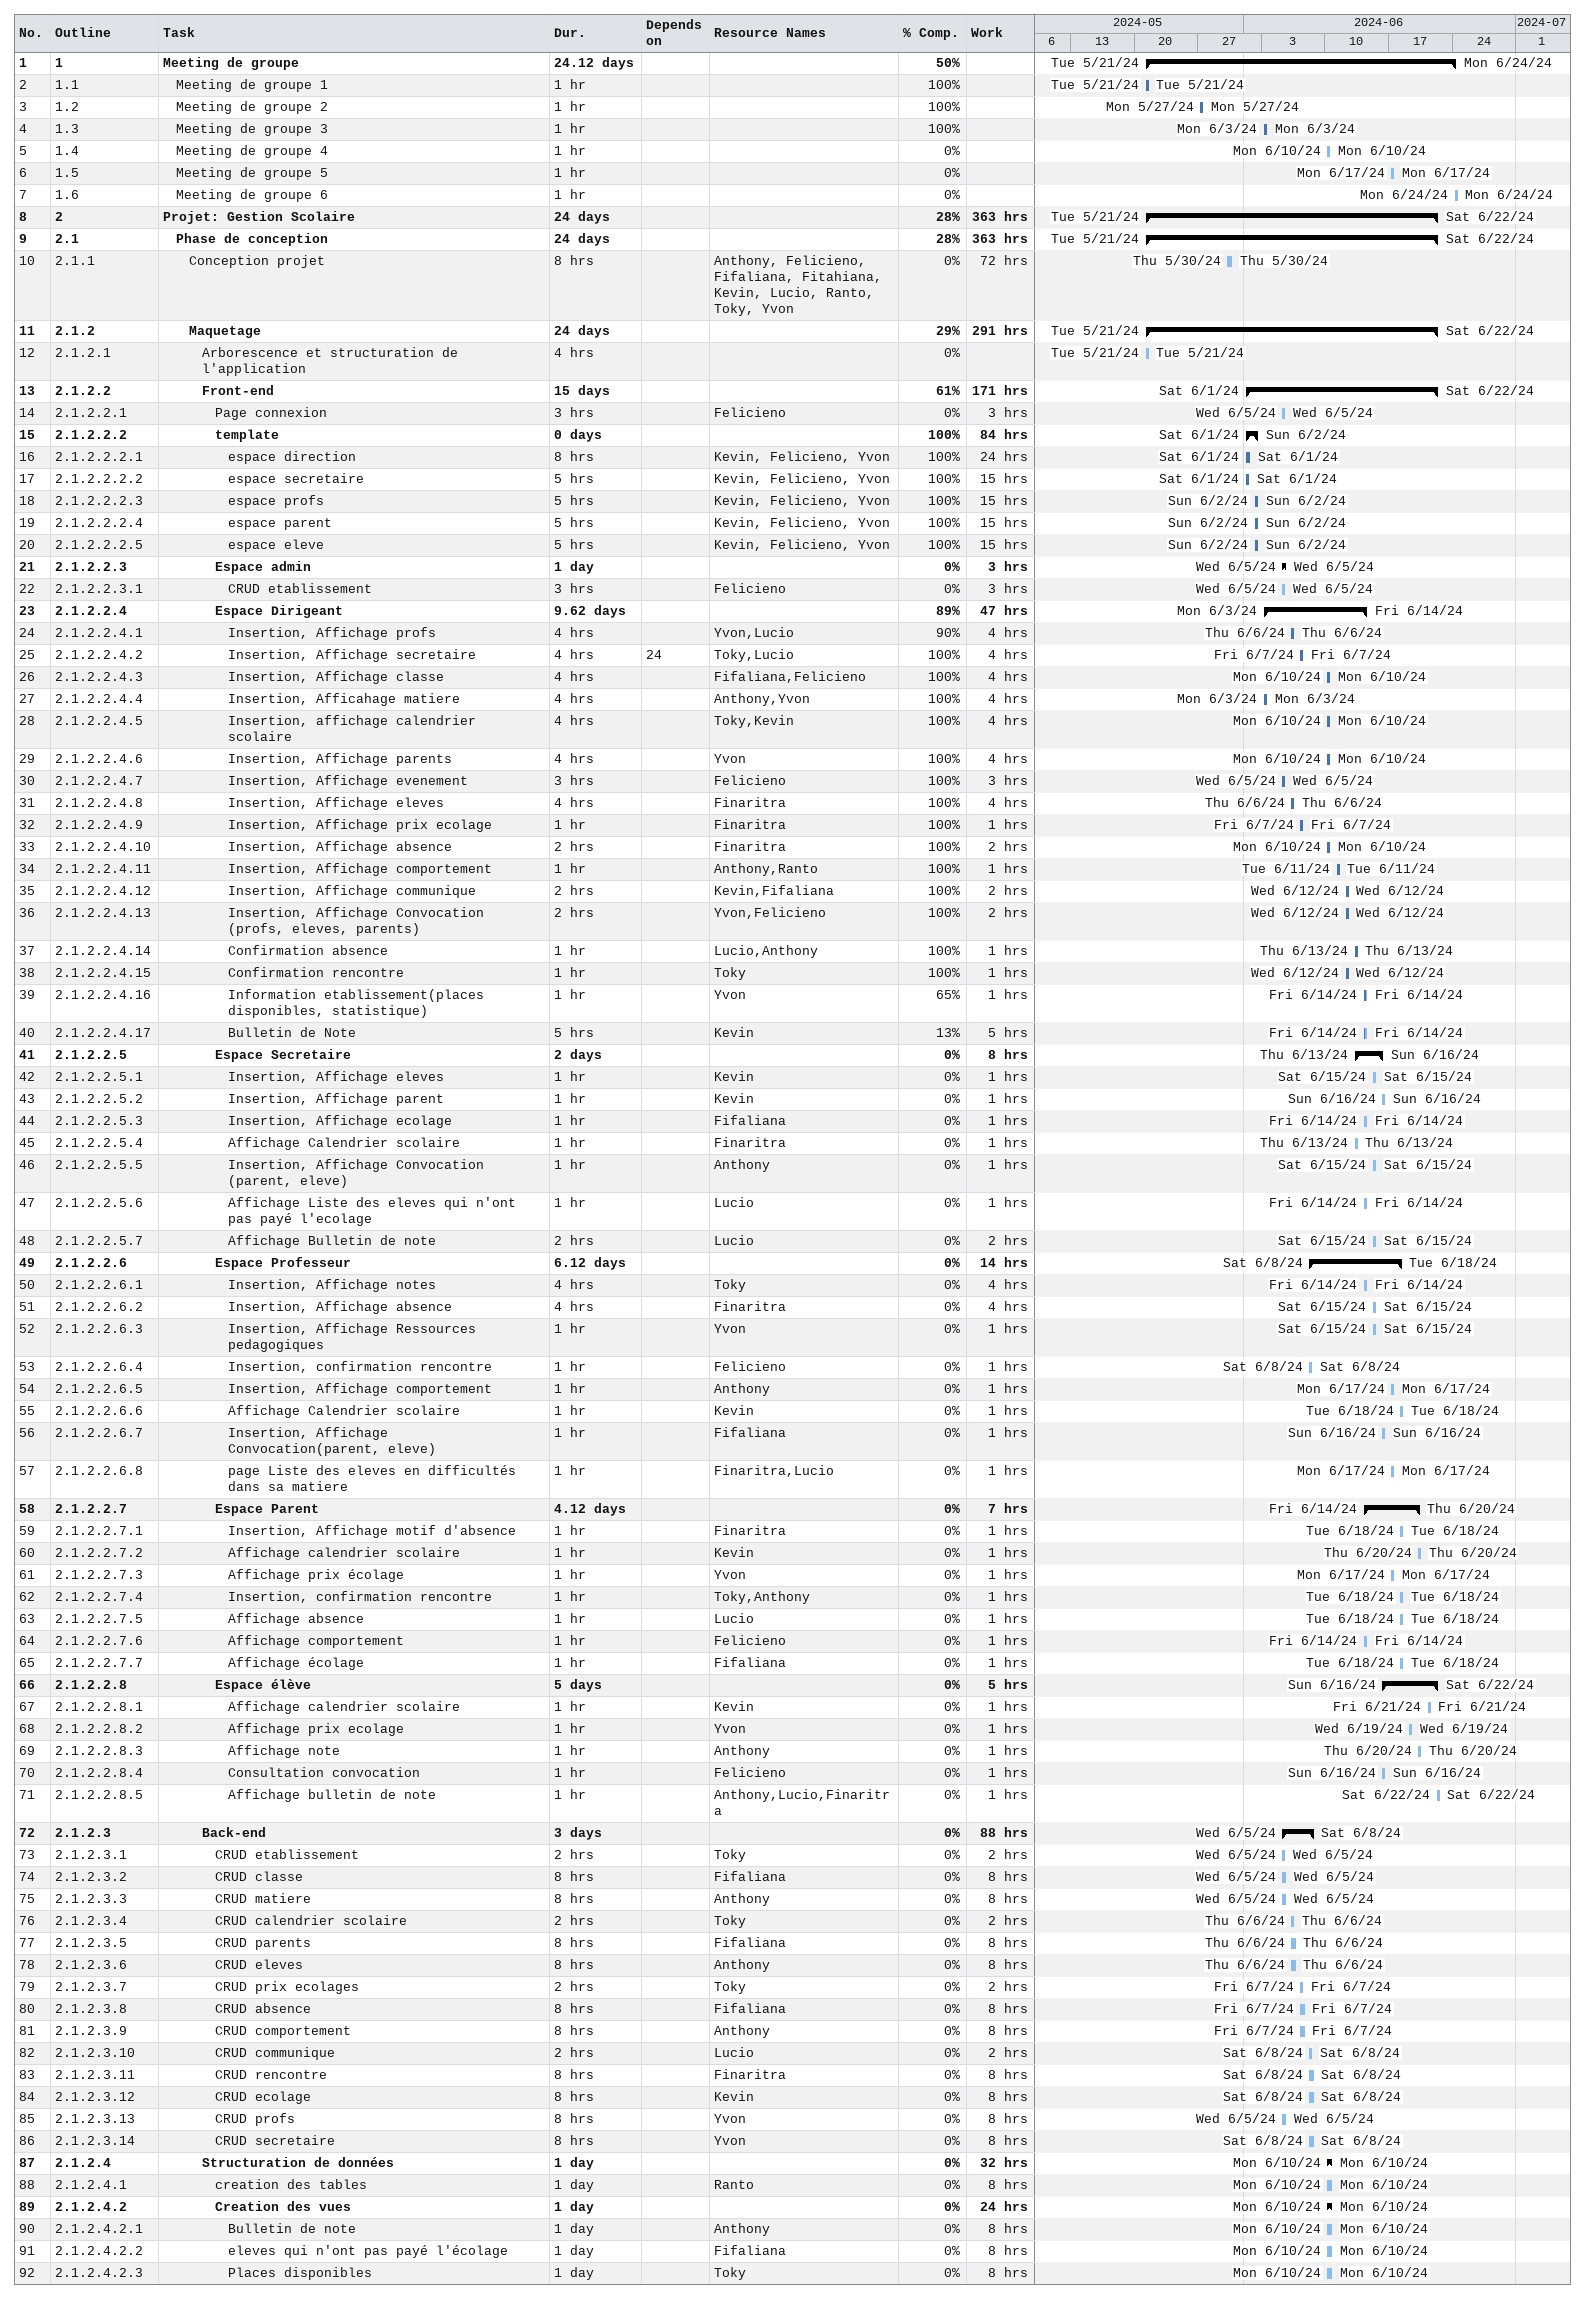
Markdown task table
| ID | WBS | Task | Duration | Start | Finish | Predecessors | Resources | % complete | Work (h) |
|---|---|---|---|---|---|---|---|---|---|
| 1 | 1 | **Meeting de groupe** | 24.12d | 2024-05-21 | 2024-06-24 |  |  | 50 |  |
| 2 | 1.1 | Meeting de groupe 1 | 1h | 2024-05-21 | 2024-05-21 |  |  | 100 |  |
| 3 | 1.2 | Meeting de groupe 2 | 1h | 2024-05-27 | 2024-05-27 |  |  | 100 |  |
| 4 | 1.3 | Meeting de groupe 3 | 1h | 2024-06-03 | 2024-06-03 |  |  | 100 |  |
| 5 | 1.4 | Meeting de groupe 4 | 1h | 2024-06-10 | 2024-06-10 |  |  | 0 |  |
| 6 | 1.5 | Meeting de groupe 5 | 1h | 2024-06-17 | 2024-06-17 |  |  | 0 |  |
| 7 | 1.6 | Meeting de groupe 6 | 1h | 2024-06-24 | 2024-06-24 |  |  | 0 |  |
| 8 | 2 | **Projet: Gestion Scolaire** | 24d | 2024-05-21 | 2024-06-22 |  |  | 28 | 363 |
| 9 | 2.1 | **Phase de conception** | 24d | 2024-05-21 | 2024-06-22 |  |  | 28 | 363 |
| 10 | 2.1.1 | Conception projet | 8h | 2024-05-30 | 2024-05-30 |  | Anthony, Felicieno, Fifaliana, Fitahiana, Kevin, Lucio, Ranto, Toky, Yvon | 0 | 72 |
| 11 | 2.1.2 | **Maquetage** | 24d | 2024-05-21 | 2024-06-22 |  |  | 29 | 291 |
| 12 | 2.1.2.1 | Arborescence et structuration de l'application | 4h | 2024-05-21 | 2024-05-21 |  |  | 0 |  |
| 13 | 2.1.2.2 | **Front-end** | 15d | 2024-06-01 | 2024-06-22 |  |  | 61 | 171 |
| 14 | 2.1.2.2.1 | Page connexion | 3h | 2024-06-05 | 2024-06-05 |  | Felicieno | 0 | 3 |
| 15 | 2.1.2.2.2 | **template** | 0d | 2024-06-01 | 2024-06-02 |  |  | 100 | 84 |
| 16 | 2.1.2.2.2.1 | espace direction | 8h | 2024-06-01 | 2024-06-01 |  | Kevin, Felicieno, Yvon | 100 | 24 |
| 17 | 2.1.2.2.2.2 | espace secretaire | 5h | 2024-06-01 | 2024-06-01 |  | Kevin, Felicieno, Yvon | 100 | 15 |
| 18 | 2.1.2.2.2.3 | espace profs | 5h | 2024-06-02 | 2024-06-02 |  | Kevin, Felicieno, Yvon | 100 | 15 |
| 19 | 2.1.2.2.2.4 | espace parent | 5h | 2024-06-02 | 2024-06-02 |  | Kevin, Felicieno, Yvon | 100 | 15 |
| 20 | 2.1.2.2.2.5 | espace eleve | 5h | 2024-06-02 | 2024-06-02 |  | Kevin, Felicieno, Yvon | 100 | 15 |
| 21 | 2.1.2.2.3 | **Espace admin** | 1d | 2024-06-05 | 2024-06-05 |  |  | 0 | 3 |
| 22 | 2.1.2.2.3.1 | CRUD etablissement | 3h | 2024-06-05 | 2024-06-05 |  | Felicieno | 0 | 3 |
| 23 | 2.1.2.2.4 | **Espace Dirigeant** | 9.62d | 2024-06-03 | 2024-06-14 |  |  | 89 | 47 |
| 24 | 2.1.2.2.4.1 | Insertion, Affichage profs | 4h | 2024-06-06 | 2024-06-06 |  | Yvon,Lucio | 90 | 4 |
| 25 | 2.1.2.2.4.2 | Insertion, Affichage secretaire | 4h | 2024-06-07 | 2024-06-07 | 24 | Toky,Lucio | 100 | 4 |
| 26 | 2.1.2.2.4.3 | Insertion, Affichage classe | 4h | 2024-06-10 | 2024-06-10 |  | Fifaliana,Felicieno | 100 | 4 |
| 27 | 2.1.2.2.4.4 | Insertion, Afficahage matiere | 4h | 2024-06-03 | 2024-06-03 |  | Anthony,Yvon | 100 | 4 |
| 28 | 2.1.2.2.4.5 | Insertion, affichage calendrier scolaire | 4h | 2024-06-10 | 2024-06-10 |  | Toky,Kevin | 100 | 4 |
| 29 | 2.1.2.2.4.6 | Insertion, Affichage parents | 4h | 2024-06-10 | 2024-06-10 |  | Yvon | 100 | 4 |
| 30 | 2.1.2.2.4.7 | Insertion, Affichage evenement | 3h | 2024-06-05 | 2024-06-05 |  | Felicieno | 100 | 3 |
| 31 | 2.1.2.2.4.8 | Insertion, Affichage eleves | 4h | 2024-06-06 | 2024-06-06 |  | Finaritra | 100 | 4 |
| 32 | 2.1.2.2.4.9 | Insertion, Affichage prix ecolage | 1h | 2024-06-07 | 2024-06-07 |  | Finaritra | 100 | 1 |
| 33 | 2.1.2.2.4.10 | Insertion, Affichage absence | 2h | 2024-06-10 | 2024-06-10 |  | Finaritra | 100 | 2 |
| 34 | 2.1.2.2.4.11 | Insertion, Affichage comportement | 1h | 2024-06-11 | 2024-06-11 |  | Anthony,Ranto | 100 | 1 |
| 35 | 2.1.2.2.4.12 | Insertion, Affichage communique | 2h | 2024-06-12 | 2024-06-12 |  | Kevin,Fifaliana | 100 | 2 |
| 36 | 2.1.2.2.4.13 | Insertion, Affichage Convocation (profs, eleves, parents) | 2h | 2024-06-12 | 2024-06-12 |  | Yvon,Felicieno | 100 | 2 |
| 37 | 2.1.2.2.4.14 | Confirmation absence | 1h | 2024-06-13 | 2024-06-13 |  | Lucio,Anthony | 100 | 1 |
| 38 | 2.1.2.2.4.15 | Confirmation rencontre | 1h | 2024-06-12 | 2024-06-12 |  | Toky | 100 | 1 |
| 39 | 2.1.2.2.4.16 | Information etablissement(places disponibles, statistique) | 1h | 2024-06-14 | 2024-06-14 |  | Yvon | 65 | 1 |
| 40 | 2.1.2.2.4.17 | Bulletin de Note | 5h | 2024-06-14 | 2024-06-14 |  | Kevin | 13 | 5 |
| 41 | 2.1.2.2.5 | **Espace Secretaire** | 2d | 2024-06-13 | 2024-06-16 |  |  | 0 | 8 |
| 42 | 2.1.2.2.5.1 | Insertion, Affichage eleves | 1h | 2024-06-15 | 2024-06-15 |  | Kevin | 0 | 1 |
| 43 | 2.1.2.2.5.2 | Insertion, Affichage parent | 1h | 2024-06-16 | 2024-06-16 |  | Kevin | 0 | 1 |
| 44 | 2.1.2.2.5.3 | Insertion, Affichage ecolage | 1h | 2024-06-14 | 2024-06-14 |  | Fifaliana | 0 | 1 |
| 45 | 2.1.2.2.5.4 | Affichage Calendrier scolaire | 1h | 2024-06-13 | 2024-06-13 |  | Finaritra | 0 | 1 |
| 46 | 2.1.2.2.5.5 | Insertion, Affichage Convocation (parent, eleve) | 1h | 2024-06-15 | 2024-06-15 |  | Anthony | 0 | 1 |
| 47 | 2.1.2.2.5.6 | Affichage Liste des eleves qui n'ont pas payé l'ecolage | 1h | 2024-06-14 | 2024-06-14 |  | Lucio | 0 | 1 |
| 48 | 2.1.2.2.5.7 | Affichage Bulletin de note | 2h | 2024-06-15 | 2024-06-15 |  | Lucio | 0 | 2 |
| 49 | 2.1.2.2.6 | **Espace Professeur** | 6.12d | 2024-06-08 | 2024-06-18 |  |  | 0 | 14 |
| 50 | 2.1.2.2.6.1 | Insertion, Affichage notes | 4h | 2024-06-14 | 2024-06-14 |  | Toky | 0 | 4 |
| 51 | 2.1.2.2.6.2 | Insertion, Affichage absence | 4h | 2024-06-15 | 2024-06-15 |  | Finaritra | 0 | 4 |
| 52 | 2.1.2.2.6.3 | Insertion, Affichage Ressources pedagogiques | 1h | 2024-06-15 | 2024-06-15 |  | Yvon | 0 | 1 |
| 53 | 2.1.2.2.6.4 | Insertion, confirmation rencontre | 1h | 2024-06-08 | 2024-06-08 |  | Felicieno | 0 | 1 |
| 54 | 2.1.2.2.6.5 | Insertion, Affichage comportement | 1h | 2024-06-17 | 2024-06-17 |  | Anthony | 0 | 1 |
| 55 | 2.1.2.2.6.6 | Affichage Calendrier scolaire | 1h | 2024-06-18 | 2024-06-18 |  | Kevin | 0 | 1 |
| 56 | 2.1.2.2.6.7 | Insertion, Affichage Convocation(parent, eleve) | 1h | 2024-06-16 | 2024-06-16 |  | Fifaliana | 0 | 1 |
| 57 | 2.1.2.2.6.8 | page Liste des eleves en difficultés dans sa matiere | 1h | 2024-06-17 | 2024-06-17 |  | Finaritra,Lucio | 0 | 1 |
| 58 | 2.1.2.2.7 | **Espace Parent** | 4.12d | 2024-06-14 | 2024-06-20 |  |  | 0 | 7 |
| 59 | 2.1.2.2.7.1 | Insertion, Affichage motif d'absence | 1h | 2024-06-18 | 2024-06-18 |  | Finaritra | 0 | 1 |
| 60 | 2.1.2.2.7.2 | Affichage calendrier scolaire | 1h | 2024-06-20 | 2024-06-20 |  | Kevin | 0 | 1 |
| 61 | 2.1.2.2.7.3 | Affichage prix écolage | 1h | 2024-06-17 | 2024-06-17 |  | Yvon | 0 | 1 |
| 62 | 2.1.2.2.7.4 | Insertion, confirmation rencontre | 1h | 2024-06-18 | 2024-06-18 |  | Toky,Anthony | 0 | 1 |
| 63 | 2.1.2.2.7.5 | Affichage absence | 1h | 2024-06-18 | 2024-06-18 |  | Lucio | 0 | 1 |
| 64 | 2.1.2.2.7.6 | Affichage comportement | 1h | 2024-06-14 | 2024-06-14 |  | Felicieno | 0 | 1 |
| 65 | 2.1.2.2.7.7 | Affichage écolage | 1h | 2024-06-18 | 2024-06-18 |  | Fifaliana | 0 | 1 |
| 66 | 2.1.2.2.8 | **Espace élève** | 5d | 2024-06-16 | 2024-06-22 |  |  | 0 | 5 |
| 67 | 2.1.2.2.8.1 | Affichage calendrier scolaire | 1h | 2024-06-21 | 2024-06-21 |  | Kevin | 0 | 1 |
| 68 | 2.1.2.2.8.2 | Affichage prix ecolage | 1h | 2024-06-19 | 2024-06-19 |  | Yvon | 0 | 1 |
| 69 | 2.1.2.2.8.3 | Affichage note | 1h | 2024-06-20 | 2024-06-20 |  | Anthony | 0 | 1 |
| 70 | 2.1.2.2.8.4 | Consultation convocation | 1h | 2024-06-16 | 2024-06-16 |  | Felicieno | 0 | 1 |
| 71 | 2.1.2.2.8.5 | Affichage bulletin de note | 1h | 2024-06-22 | 2024-06-22 |  | Anthony,Lucio,Finaritra | 0 | 1 |
| 72 | 2.1.2.3 | **Back-end** | 3d | 2024-06-05 | 2024-06-08 |  |  | 0 | 88 |
| 73 | 2.1.2.3.1 | CRUD etablissement | 2h | 2024-06-05 | 2024-06-05 |  | Toky | 0 | 2 |
| 74 | 2.1.2.3.2 | CRUD classe | 8h | 2024-06-05 | 2024-06-05 |  | Fifaliana | 0 | 8 |
| 75 | 2.1.2.3.3 | CRUD matiere | 8h | 2024-06-05 | 2024-06-05 |  | Anthony | 0 | 8 |
| 76 | 2.1.2.3.4 | CRUD calendrier scolaire | 2h | 2024-06-06 | 2024-06-06 |  | Toky | 0 | 2 |
| 77 | 2.1.2.3.5 | CRUD parents | 8h | 2024-06-06 | 2024-06-06 |  | Fifaliana | 0 | 8 |
| 78 | 2.1.2.3.6 | CRUD eleves | 8h | 2024-06-06 | 2024-06-06 |  | Anthony | 0 | 8 |
| 79 | 2.1.2.3.7 | CRUD prix ecolages | 2h | 2024-06-07 | 2024-06-07 |  | Toky | 0 | 2 |
| 80 | 2.1.2.3.8 | CRUD absence | 8h | 2024-06-07 | 2024-06-07 |  | Fifaliana | 0 | 8 |
| 81 | 2.1.2.3.9 | CRUD comportement | 8h | 2024-06-07 | 2024-06-07 |  | Anthony | 0 | 8 |
| 82 | 2.1.2.3.10 | CRUD communique | 2h | 2024-06-08 | 2024-06-08 |  | Lucio | 0 | 2 |
| 83 | 2.1.2.3.11 | CRUD rencontre | 8h | 2024-06-08 | 2024-06-08 |  | Finaritra | 0 | 8 |
| 84 | 2.1.2.3.12 | CRUD ecolage | 8h | 2024-06-08 | 2024-06-08 |  | Kevin | 0 | 8 |
| 85 | 2.1.2.3.13 | CRUD profs | 8h | 2024-06-05 | 2024-06-05 |  | Yvon | 0 | 8 |
| 86 | 2.1.2.3.14 | CRUD secretaire | 8h | 2024-06-08 | 2024-06-08 |  | Yvon | 0 | 8 |
| 87 | 2.1.2.4 | **Structuration de données** | 1d | 2024-06-10 | 2024-06-10 |  |  | 0 | 32 |
| 88 | 2.1.2.4.1 | creation des tables | 1d | 2024-06-10 | 2024-06-10 |  | Ranto | 0 | 8 |
| 89 | 2.1.2.4.2 | **Creation des vues** | 1d | 2024-06-10 | 2024-06-10 |  |  | 0 | 24 |
| 90 | 2.1.2.4.2.1 | Bulletin de note | 1d | 2024-06-10 | 2024-06-10 |  | Anthony | 0 | 8 |
| 91 | 2.1.2.4.2.2 | eleves qui n'ont pas payé l'écolage | 1d | 2024-06-10 | 2024-06-10 |  | Fifaliana | 0 | 8 |
| 92 | 2.1.2.4.2.3 | Places disponibles | 1d | 2024-06-10 | 2024-06-10 |  | Toky | 0 | 8 |
